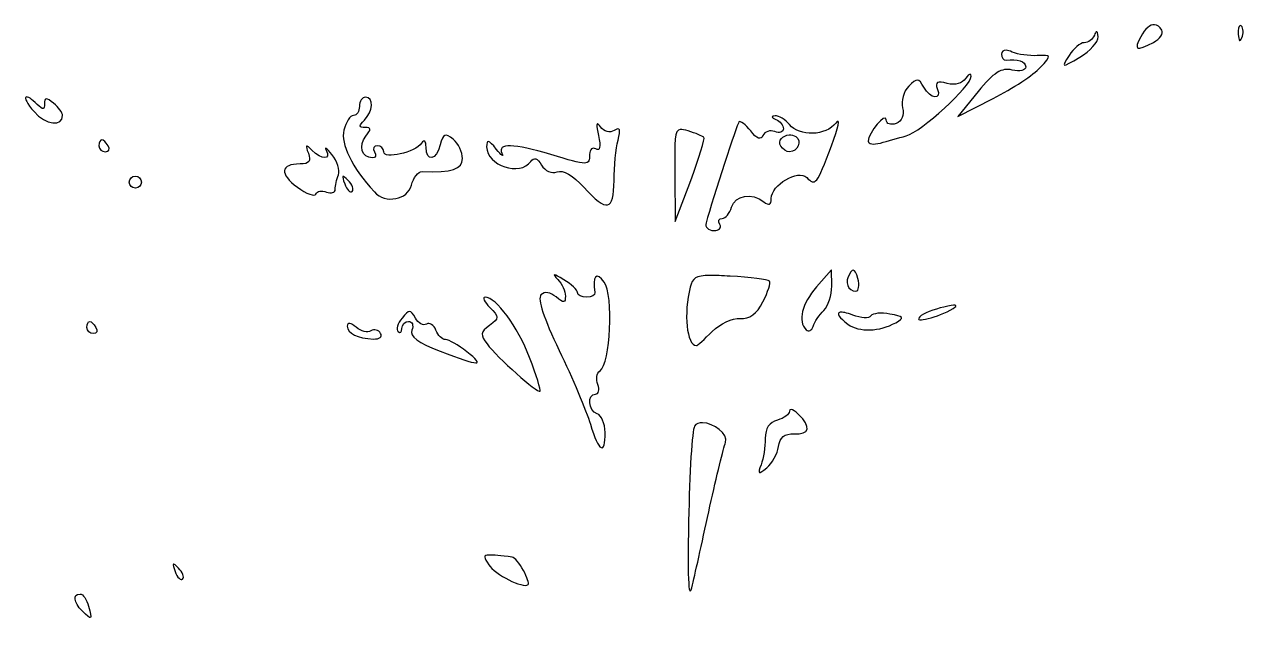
# Model space of a CAD drawing. Header units: centimetres. Extents: x -12.1 to 12.1, y -9.6 to 9.6.
# Drawn here: x -11.77 to -6.44, y 0.22 to 2.82 of the extents above; entities that cross this region are included whole.
import ezdxf

# ---------------------------------------------------------------- set-up
doc = ezdxf.new("R2010")
doc.units = ezdxf.units.CM
doc.header["$MEASUREMENT"] = 0
doc.layers.add('Layer 1', color=7, linetype='Continuous')

msp = doc.modelspace()

# ---------------------------------------------------------------- linework, layer by layer
at = {"layer": 'Layer 1'}
for points, knots in [([(-7.08798, 2.78808), (-7.08418, 2.79038), (-7.08141, 2.78277), (-7.08054, 2.76576), (-7.08054, 2.76576), (-7.07939, 2.74343), (-7.11525, 2.70367), (-7.15991, 2.67729), (-7.15991, 2.67729), (-7.24096, 2.62941), (-7.2408, 2.62934), (-7.20621, 2.68473), (-7.20621, 2.68473), (-7.18715, 2.71525), (-7.15801, 2.74013), (-7.14089, 2.74013), (-7.14089, 2.74013), (-7.12378, 2.74013), (-7.10359, 2.75501), (-7.09625, 2.7732), (-7.09625, 2.7732), (-7.09289, 2.78151), (-7.09026, 2.7867), (-7.08798, 2.78808)], [0, 0, 0, 0, 0.1428571, 0.1428571, 0.1428571, 0.1428571, 0.2857143, 0.2857143, 0.2857143, 0.2857143, 0.4285714, 0.4285714, 0.4285714, 0.4285714, 0.5714286, 0.5714286, 0.5714286, 0.5714286, 0.7142857, 0.7142857, 0.7142857, 0.7142857, 1, 1, 1, 1]), ([(-6.83332, 2.81867), (-6.82167, 2.81772), (-6.81123, 2.80979), (-6.8019, 2.7947), (-6.8019, 2.7947), (-6.79335, 2.78087), (-6.80972, 2.75706), (-6.83828, 2.74178), (-6.83828, 2.74178), (-6.91333, 2.70161), (-6.92563, 2.70687), (-6.89367, 2.76658), (-6.89367, 2.76658), (-6.8746, 2.80222), (-6.85273, 2.82026), (-6.83332, 2.81867)], [0, 0, 0, 0, 0.2, 0.2, 0.2, 0.2, 0.4, 0.4, 0.4, 0.4, 0.6, 0.6, 0.6, 0.6, 1, 1, 1, 1]), ([(-6.46042, 2.81454), (-6.45861, 2.8152), (-6.456, 2.81508), (-6.4538, 2.81289), (-6.4538, 2.81289), (-6.44501, 2.80409), (-6.44451, 2.78072), (-6.45215, 2.76162), (-6.45215, 2.76162), (-6.4606, 2.74052), (-6.46659, 2.74734), (-6.46786, 2.77816), (-6.46786, 2.77816), (-6.46872, 2.79908), (-6.46583, 2.81255), (-6.46042, 2.81454)], [0, 0, 0, 0, 0.2, 0.2, 0.2, 0.2, 0.4, 0.4, 0.4, 0.4, 0.6, 0.6, 0.6, 0.6, 1, 1, 1, 1]), ([(-7.48237, 2.70705), (-7.47505, 2.70691), (-7.46643, 2.70407), (-7.45591, 2.69961), (-7.45591, 2.69961), (-7.43045, 2.68881), (-7.38097, 2.68191), (-7.34595, 2.6839), (-7.34595, 2.6839), (-7.28284, 2.6875), (-7.28272, 2.68717), (-7.33272, 2.63181), (-7.33272, 2.63181), (-7.36046, 2.60109), (-7.45319, 2.54019), (-7.5386, 2.49704), (-7.5386, 2.49704), (-7.5386, 2.49704), (-7.69321, 2.41849), (-7.69321, 2.41849), (-7.69321, 2.41849), (-7.69321, 2.41849), (-7.60474, 2.5268), (-7.60474, 2.5268), (-7.60474, 2.5268), (-7.53551, 2.6108), (-7.50215, 2.632), (-7.45591, 2.62106), (-7.45591, 2.62106), (-7.42317, 2.61332), (-7.39638, 2.61946), (-7.39638, 2.63429), (-7.39638, 2.63429), (-7.39638, 2.65908), (-7.43357, 2.67176), (-7.48237, 2.66406), (-7.48237, 2.66406), (-7.49329, 2.66233), (-7.50222, 2.67441), (-7.50222, 2.69052), (-7.50222, 2.69052), (-7.50222, 2.7016), (-7.49457, 2.70728), (-7.48237, 2.70705)], [0, 0, 0, 0, 0.0833333, 0.0833333, 0.0833333, 0.0833333, 0.1666667, 0.1666667, 0.1666667, 0.1666667, 0.25, 0.25, 0.25, 0.25, 0.3333333, 0.3333333, 0.3333333, 0.3333333, 0.4166667, 0.4166667, 0.4166667, 0.4166667, 0.5, 0.5, 0.5, 0.5, 0.5833333, 0.5833333, 0.5833333, 0.5833333, 0.6666667, 0.6666667, 0.6666667, 0.6666667, 0.75, 0.75, 0.75, 0.75, 0.8333333, 0.8333333, 0.8333333, 0.8333333, 1, 1, 1, 1]), ([(-7.63864, 2.60287), (-7.63605, 2.60246), (-7.63459, 2.59946), (-7.63451, 2.59378), (-7.63451, 2.59378), (-7.63388, 2.55106), (-7.85208, 2.35136), (-7.91893, 2.33333), (-7.91893, 2.33333), (-7.95175, 2.32448), (-8.00235, 2.31015), (-8.03138, 2.30191), (-8.03138, 2.30191), (-8.06042, 2.29366), (-8.0843, 2.29743), (-8.0843, 2.31018), (-8.0843, 2.31018), (-8.0843, 2.34707), (-8.00668, 2.43938), (-8.00575, 2.40361), (-8.00575, 2.40361), (-8.00527, 2.3852), (-7.98664, 2.37874), (-7.96276, 2.3879), (-7.96276, 2.3879), (-7.93643, 2.398), (-7.92596, 2.42333), (-7.93464, 2.45652), (-7.93464, 2.45652), (-7.94224, 2.48559), (-7.92996, 2.52736), (-7.90736, 2.54996), (-7.90736, 2.54996), (-7.87033, 2.58699), (-7.86451, 2.58681), (-7.84204, 2.54665), (-7.84204, 2.54665), (-7.8118, 2.49262), (-7.76221, 2.48714), (-7.78251, 2.54003), (-7.78251, 2.54003), (-7.79324, 2.56799), (-7.78225, 2.57353), (-7.73951, 2.56236), (-7.73951, 2.56236), (-7.70477, 2.55327), (-7.67254, 2.56249), (-7.65849, 2.58468), (-7.65849, 2.58468), (-7.65046, 2.59736), (-7.64296, 2.60357), (-7.63864, 2.60287)], [0, 0, 0, 0, 0.0714286, 0.0714286, 0.0714286, 0.0714286, 0.1428571, 0.1428571, 0.1428571, 0.1428571, 0.2142857, 0.2142857, 0.2142857, 0.2142857, 0.2857143, 0.2857143, 0.2857143, 0.2857143, 0.3571429, 0.3571429, 0.3571429, 0.3571429, 0.4285714, 0.4285714, 0.4285714, 0.4285714, 0.5, 0.5, 0.5, 0.5, 0.5714286, 0.5714286, 0.5714286, 0.5714286, 0.6428571, 0.6428571, 0.6428571, 0.6428571, 0.7142857, 0.7142857, 0.7142857, 0.7142857, 0.7857143, 0.7857143, 0.7857143, 0.7857143, 0.8571429, 0.8571429, 0.8571429, 0.8571429, 1, 1, 1, 1]), ([(-11.76283, 2.50283), (-11.75693, 2.50575), (-11.73983, 2.49636), (-11.71405, 2.47058), (-11.71405, 2.47058), (-11.68936, 2.44589), (-11.68263, 2.44667), (-11.68263, 2.47389), (-11.68263, 2.47389), (-11.68263, 2.50199), (-11.67482, 2.502), (-11.64294, 2.47554), (-11.64294, 2.47554), (-11.62112, 2.45743), (-11.60326, 2.43384), (-11.60326, 2.42263), (-11.60326, 2.42263), (-11.60326, 2.37201), (-11.67699, 2.38177), (-11.72811, 2.43916), (-11.72811, 2.43916), (-11.76007, 2.47504), (-11.77043, 2.49907), (-11.76283, 2.50283)], [0, 0, 0, 0, 0.1428571, 0.1428571, 0.1428571, 0.1428571, 0.2857143, 0.2857143, 0.2857143, 0.2857143, 0.4285714, 0.4285714, 0.4285714, 0.4285714, 0.5714286, 0.5714286, 0.5714286, 0.5714286, 0.7142857, 0.7142857, 0.7142857, 0.7142857, 1, 1, 1, 1]), ([(-10.28034, 2.502), (-10.24384, 2.502), (-10.24677, 2.44048), (-10.2853, 2.40195), (-10.2853, 2.40195), (-10.31, 2.37726), (-10.30921, 2.36971), (-10.28199, 2.36971), (-10.28199, 2.36971), (-10.25436, 2.36971), (-10.25426, 2.3621), (-10.27951, 2.33167), (-10.27951, 2.33167), (-10.31287, 2.29148), (-10.2962, 2.23742), (-10.25058, 2.23742), (-10.25058, 2.23742), (-10.23602, 2.23742), (-10.23166, 2.24932), (-10.24065, 2.26388), (-10.24065, 2.26388), (-10.24965, 2.27843), (-10.24449, 2.29033), (-10.22908, 2.29033), (-10.22908, 2.29033), (-10.21367, 2.29033), (-10.20097, 2.2787), (-10.20097, 2.26388), (-10.20097, 2.26388), (-10.20097, 2.22991), (-10.06248, 2.26098), (-10.0356, 2.30108), (-10.0356, 2.30108), (-10.02365, 2.31891), (-10.01601, 2.31218), (-10.01576, 2.28372), (-10.01576, 2.28372), (-10.01519, 2.21838), (-9.97169, 2.22586), (-9.95375, 2.29447), (-9.95375, 2.29447), (-9.9411, 2.34284), (-9.93217, 2.3472), (-9.89752, 2.31845), (-9.89752, 2.31845), (-9.87496, 2.29972), (-9.85701, 2.26143), (-9.85701, 2.23411), (-9.85701, 2.23411), (-9.85701, 2.18762), (-9.9011, 2.17328), (-10.03312, 2.17706), (-10.03312, 2.17706), (-10.05019, 2.17755), (-10.0712, 2.15111), (-10.07942, 2.11835), (-10.07942, 2.11835), (-10.09569, 2.05355), (-10.19336, 2.03563), (-10.24148, 2.08859), (-10.24148, 2.08859), (-10.34032, 2.19738), (-10.38966, 2.29814), (-10.3746, 2.35813), (-10.3746, 2.35813), (-10.36562, 2.3939), (-10.34671, 2.42263), (-10.33243, 2.42263), (-10.33243, 2.42263), (-10.31816, 2.42263), (-10.3068, 2.44048), (-10.3068, 2.46231), (-10.3068, 2.46231), (-10.3068, 2.48414), (-10.29489, 2.502), (-10.28034, 2.502)], [0, 0, 0, 0, 0.05, 0.05, 0.05, 0.05, 0.1, 0.1, 0.1, 0.1, 0.15, 0.15, 0.15, 0.15, 0.2, 0.2, 0.2, 0.2, 0.25, 0.25, 0.25, 0.25, 0.3, 0.3, 0.3, 0.3, 0.35, 0.35, 0.35, 0.35, 0.4, 0.4, 0.4, 0.4, 0.45, 0.45, 0.45, 0.45, 0.5, 0.5, 0.5, 0.5, 0.55, 0.55, 0.55, 0.55, 0.6, 0.6, 0.6, 0.6, 0.65, 0.65, 0.65, 0.65, 0.7, 0.7, 0.7, 0.7, 0.75, 0.75, 0.75, 0.75, 0.8, 0.8, 0.8, 0.8, 0.85, 0.85, 0.85, 0.85, 0.9, 0.9, 0.9, 0.9, 1, 1, 1, 1]), ([(-8.4911, 2.42097), (-8.47469, 2.42212), (-8.44637, 2.40477), (-8.42826, 2.38294), (-8.42826, 2.38294), (-8.38358, 2.32911), (-8.27022, 2.33281), (-8.22569, 2.38955), (-8.22569, 2.38955), (-8.20513, 2.41574), (-8.21332, 2.37264), (-8.2447, 2.29033), (-8.2447, 2.29033), (-8.31031, 2.11825), (-8.31465, 2.11306), (-8.35302, 2.15143), (-8.35302, 2.15143), (-8.39024, 2.18865), (-8.50763, 2.11908), (-8.50763, 2.05965), (-8.50763, 2.05965), (-8.50763, 2.03147), (-8.51733, 2.02716), (-8.54071, 2.04559), (-8.54071, 2.04559), (-8.59293, 2.0868), (-8.66444, 2.07464), (-8.68127, 2.02162), (-8.68127, 2.02162), (-8.68973, 1.99494), (-8.70818, 1.97283), (-8.72261, 1.97283), (-8.72261, 1.97283), (-8.73704, 1.97283), (-8.74152, 1.96093), (-8.73253, 1.94638), (-8.73253, 1.94638), (-8.72353, 1.93182), (-8.73523, 1.91992), (-8.75899, 1.91992), (-8.75899, 1.91992), (-8.78274, 1.91992), (-8.798, 1.9348), (-8.79289, 1.95299), (-8.79289, 1.95299), (-8.76142, 2.06483), (-8.65716, 2.38509), (-8.64902, 2.39451), (-8.64902, 2.39451), (-8.64365, 2.40073), (-8.62035, 2.38287), (-8.59776, 2.35483), (-8.59776, 2.35483), (-8.57005, 2.32044), (-8.55297, 2.31368), (-8.54401, 2.33498), (-8.54401, 2.33498), (-8.53671, 2.35235), (-8.51364, 2.36036), (-8.49275, 2.35235), (-8.49275, 2.35235), (-8.47186, 2.34433), (-8.45472, 2.34985), (-8.45472, 2.36475), (-8.45472, 2.36475), (-8.45472, 2.37964), (-8.4696, 2.39792), (-8.48779, 2.40526), (-8.48779, 2.40526), (-8.50857, 2.41365), (-8.50984, 2.41966), (-8.4911, 2.42097)], [0, 0, 0, 0, 0.0526316, 0.0526316, 0.0526316, 0.0526316, 0.1052632, 0.1052632, 0.1052632, 0.1052632, 0.1578947, 0.1578947, 0.1578947, 0.1578947, 0.2105263, 0.2105263, 0.2105263, 0.2105263, 0.2631579, 0.2631579, 0.2631579, 0.2631579, 0.3157895, 0.3157895, 0.3157895, 0.3157895, 0.3684211, 0.3684211, 0.3684211, 0.3684211, 0.4210526, 0.4210526, 0.4210526, 0.4210526, 0.4736842, 0.4736842, 0.4736842, 0.4736842, 0.5263158, 0.5263158, 0.5263158, 0.5263158, 0.5789474, 0.5789474, 0.5789474, 0.5789474, 0.6315789, 0.6315789, 0.6315789, 0.6315789, 0.6842105, 0.6842105, 0.6842105, 0.6842105, 0.7368421, 0.7368421, 0.7368421, 0.7368421, 0.7894737, 0.7894737, 0.7894737, 0.7894737, 0.8421053, 0.8421053, 0.8421053, 0.8421053, 0.8947368, 0.8947368, 0.8947368, 0.8947368, 1, 1, 1, 1]), ([(-9.26748, 2.38624), (-9.26498, 2.38733), (-9.26013, 2.38255), (-9.25343, 2.37302), (-9.25343, 2.37302), (-9.23853, 2.35183), (-9.21341, 2.34525), (-9.1939, 2.35731), (-9.1939, 2.35731), (-9.16885, 2.37278), (-9.16466, 2.36179), (-9.17736, 2.31431), (-9.17736, 2.31431), (-9.18673, 2.27929), (-9.19452, 2.20004), (-9.19472, 2.1382), (-9.19472, 2.1382), (-9.19515, 2.00415), (-9.22537, 1.99797), (-9.32701, 2.10926), (-9.32701, 2.10926), (-9.3746, 2.16136), (-9.41782, 2.18612), (-9.4436, 2.17623), (-9.4436, 2.17623), (-9.46742, 2.16709), (-9.49592, 2.17977), (-9.5114, 2.206), (-9.5114, 2.206), (-9.52943, 2.23656), (-9.54478, 2.24136), (-9.55852, 2.22171), (-9.55852, 2.22171), (-9.60498, 2.15526), (-9.75117, 2.20351), (-9.75117, 2.28537), (-9.75117, 2.28537), (-9.75117, 2.3189), (-9.74265, 2.31694), (-9.70901, 2.27545), (-9.70901, 2.27545), (-9.6861, 2.2472), (-9.67499, 2.23907), (-9.6842, 2.25726), (-9.6842, 2.25726), (-9.70684, 2.30194), (-9.63166, 2.30025), (-9.47088, 2.25147), (-9.47088, 2.25147), (-9.30857, 2.20223), (-9.30138, 2.20184), (-9.30138, 2.2523), (-9.30138, 2.2523), (-9.30138, 2.27499), (-9.28923, 2.28563), (-9.2741, 2.27628), (-9.2741, 2.27628), (-9.2562, 2.26521), (-9.25183, 2.28621), (-9.26252, 2.33498), (-9.26252, 2.33498), (-9.26968, 2.36765), (-9.27166, 2.38444), (-9.26748, 2.38624)], [0, 0, 0, 0, 0.0588235, 0.0588235, 0.0588235, 0.0588235, 0.1176471, 0.1176471, 0.1176471, 0.1176471, 0.1764706, 0.1764706, 0.1764706, 0.1764706, 0.2352941, 0.2352941, 0.2352941, 0.2352941, 0.2941176, 0.2941176, 0.2941176, 0.2941176, 0.3529412, 0.3529412, 0.3529412, 0.3529412, 0.4117647, 0.4117647, 0.4117647, 0.4117647, 0.4705882, 0.4705882, 0.4705882, 0.4705882, 0.5294118, 0.5294118, 0.5294118, 0.5294118, 0.5882353, 0.5882353, 0.5882353, 0.5882353, 0.6470588, 0.6470588, 0.6470588, 0.6470588, 0.7058824, 0.7058824, 0.7058824, 0.7058824, 0.7647059, 0.7647059, 0.7647059, 0.7647059, 0.8235294, 0.8235294, 0.8235294, 0.8235294, 0.8823529, 0.8823529, 0.8823529, 0.8823529, 1, 1, 1, 1]), ([(-8.90533, 2.36144), (-8.89705, 2.36245), (-8.88601, 2.35931), (-8.87143, 2.35483), (-8.87143, 2.35483), (-8.83869, 2.34476), (-8.80748, 2.33244), (-8.80198, 2.32754), (-8.80198, 2.32754), (-8.79648, 2.32264), (-8.82242, 2.23782), (-8.85986, 2.13902), (-8.85986, 2.13902), (-8.85986, 2.13902), (-8.92766, 1.9596), (-8.92766, 1.9596), (-8.92766, 1.9596), (-8.92766, 1.9596), (-8.92931, 2.16631), (-8.92931, 2.16631), (-8.92931, 2.16631), (-8.93039, 2.31823), (-8.9302, 2.35841), (-8.90533, 2.36144)], [0, 0, 0, 0, 0.1428571, 0.1428571, 0.1428571, 0.1428571, 0.2857143, 0.2857143, 0.2857143, 0.2857143, 0.4285714, 0.4285714, 0.4285714, 0.4285714, 0.5714286, 0.5714286, 0.5714286, 0.5714286, 0.7142857, 0.7142857, 0.7142857, 0.7142857, 1, 1, 1, 1]), ([(-11.43211, 2.31596), (-11.4248, 2.31596), (-11.4153, 2.30728), (-11.40482, 2.29033), (-11.40482, 2.29033), (-11.39583, 2.27578), (-11.40098, 2.26388), (-11.4164, 2.26388), (-11.4164, 2.26388), (-11.43181, 2.26388), (-11.44451, 2.27578), (-11.44451, 2.29033), (-11.44451, 2.29033), (-11.44451, 2.30728), (-11.43941, 2.31596), (-11.43211, 2.31596)], [0, 0, 0, 0, 0.2, 0.2, 0.2, 0.2, 0.4, 0.4, 0.4, 0.4, 0.6, 0.6, 0.6, 0.6, 1, 1, 1, 1]), ([(-8.42908, 2.33746), (-8.45703, 2.33634), (-8.48097, 2.31242), (-8.46629, 2.28868), (-8.46629, 2.28868), (-8.45792, 2.27513), (-8.44109, 2.26388), (-8.42826, 2.26388), (-8.42826, 2.26388), (-8.3912, 2.26388), (-8.37138, 2.31173), (-8.40097, 2.33002), (-8.40097, 2.33002), (-8.40978, 2.33547), (-8.41977, 2.33784), (-8.42908, 2.33746)], [0, 0, 0, 0, 0.2, 0.2, 0.2, 0.2, 0.4, 0.4, 0.4, 0.4, 0.6, 0.6, 0.6, 0.6, 1, 1, 1, 1]), ([(-10.53748, 2.28785), (-10.53513, 2.28983), (-10.52769, 2.28375), (-10.51433, 2.27049), (-10.51433, 2.27049), (-10.47127, 2.22774), (-10.43067, 2.22774), (-10.45232, 2.27049), (-10.45232, 2.27049), (-10.46153, 2.28868), (-10.44992, 2.28016), (-10.42669, 2.25147), (-10.42669, 2.25147), (-10.40346, 2.22279), (-10.39098, 2.1828), (-10.39858, 2.163), (-10.39858, 2.163), (-10.40617, 2.1432), (-10.41263, 2.11508), (-10.41263, 2.10016), (-10.41263, 2.10016), (-10.41263, 2.08525), (-10.42978, 2.07975), (-10.45067, 2.08776), (-10.45067, 2.08776), (-10.47155, 2.09578), (-10.49239, 2.09222), (-10.49697, 2.07949), (-10.49697, 2.07949), (-10.50155, 2.06677), (-10.5379, 2.0799), (-10.578, 2.10926), (-10.578, 2.10926), (-10.65729, 2.16732), (-10.65207, 2.21096), (-10.56642, 2.21096), (-10.56642, 2.21096), (-10.52574, 2.21096), (-10.51681, 2.2225), (-10.53004, 2.25726), (-10.53004, 2.25726), (-10.53711, 2.27582), (-10.53983, 2.28587), (-10.53748, 2.28785)], [0, 0, 0, 0, 0.0833333, 0.0833333, 0.0833333, 0.0833333, 0.1666667, 0.1666667, 0.1666667, 0.1666667, 0.25, 0.25, 0.25, 0.25, 0.3333333, 0.3333333, 0.3333333, 0.3333333, 0.4166667, 0.4166667, 0.4166667, 0.4166667, 0.5, 0.5, 0.5, 0.5, 0.5833333, 0.5833333, 0.5833333, 0.5833333, 0.6666667, 0.6666667, 0.6666667, 0.6666667, 0.75, 0.75, 0.75, 0.75, 0.8333333, 0.8333333, 0.8333333, 0.8333333, 1, 1, 1, 1]), ([(-11.28576, 2.15804), (-11.30031, 2.15804), (-11.31222, 2.14614), (-11.31222, 2.13158), (-11.31222, 2.13158), (-11.31222, 2.11703), (-11.30031, 2.10513), (-11.28576, 2.10513), (-11.28576, 2.10513), (-11.27121, 2.10513), (-11.2593, 2.11703), (-11.2593, 2.13158), (-11.2593, 2.13158), (-11.2593, 2.14614), (-11.27121, 2.15804), (-11.28576, 2.15804)], [0, 0, 0, 0, 0.2, 0.2, 0.2, 0.2, 0.4, 0.4, 0.4, 0.4, 0.6, 0.6, 0.6, 0.6, 1, 1, 1, 1]), ([(-10.37873, 2.15556), (-10.3765, 2.15779), (-10.36947, 2.15199), (-10.35641, 2.13902), (-10.35641, 2.13902), (-10.33833, 2.12108), (-10.33007, 2.09922), (-10.33822, 2.09107), (-10.33822, 2.09107), (-10.34636, 2.08292), (-10.36136, 2.09805), (-10.37129, 2.12414), (-10.37129, 2.12414), (-10.37847, 2.143), (-10.38096, 2.15333), (-10.37873, 2.15556)], [0, 0, 0, 0, 0.2, 0.2, 0.2, 0.2, 0.4, 0.4, 0.4, 0.4, 0.6, 0.6, 0.6, 0.6, 1, 1, 1, 1]), ([(-9.45434, 1.72644), (-9.45033, 1.72628), (-9.43722, 1.71906), (-9.41383, 1.70494), (-9.41383, 1.70494), (-9.38109, 1.68518), (-9.3543, 1.65977), (-9.3543, 1.64872), (-9.3543, 1.64872), (-9.3543, 1.63767), (-9.33644, 1.62888), (-9.31461, 1.62888), (-9.31461, 1.62888), (-9.29278, 1.62888), (-9.27651, 1.6378), (-9.27823, 1.64872), (-9.27823, 1.64872), (-9.28979, 1.72193), (-9.27205, 1.74197), (-9.23772, 1.69502), (-9.23772, 1.69502), (-9.19617, 1.6382), (-9.21034, 1.33686), (-9.25591, 1.30724), (-9.25591, 1.30724), (-9.27044, 1.2978), (-9.27477, 1.27101), (-9.26583, 1.24771), (-9.26583, 1.24771), (-9.25689, 1.22441), (-9.26166, 1.20554), (-9.27575, 1.20554), (-9.27575, 1.20554), (-9.31336, 1.20554), (-9.30704, 1.13246), (-9.26831, 1.11955), (-9.26831, 1.11955), (-9.25012, 1.11349), (-9.23426, 1.07733), (-9.23358, 1.03852), (-9.23358, 1.03852), (-9.23179, 0.9357), (-9.26146, 0.95186), (-9.29808, 1.07408), (-9.29808, 1.07408), (-9.31561, 1.13261), (-9.37696, 1.27755), (-9.4345, 1.39654), (-9.4345, 1.39654), (-9.50123, 1.53453), (-9.53005, 1.62262), (-9.51388, 1.6388), (-9.51388, 1.6388), (-9.4977, 1.65497), (-9.47376, 1.65131), (-9.44773, 1.6297), (-9.44773, 1.6297), (-9.41421, 1.60188), (-9.40722, 1.60292), (-9.40722, 1.63384), (-9.40722, 1.63384), (-9.40722, 1.65454), (-9.4221, 1.68742), (-9.44029, 1.7066), (-9.44029, 1.7066), (-9.45328, 1.72029), (-9.45836, 1.7266), (-9.45434, 1.72644)], [0, 0, 0, 0, 0.0555556, 0.0555556, 0.0555556, 0.0555556, 0.1111111, 0.1111111, 0.1111111, 0.1111111, 0.1666667, 0.1666667, 0.1666667, 0.1666667, 0.2222222, 0.2222222, 0.2222222, 0.2222222, 0.2777778, 0.2777778, 0.2777778, 0.2777778, 0.3333333, 0.3333333, 0.3333333, 0.3333333, 0.3888889, 0.3888889, 0.3888889, 0.3888889, 0.4444444, 0.4444444, 0.4444444, 0.4444444, 0.5, 0.5, 0.5, 0.5, 0.5555556, 0.5555556, 0.5555556, 0.5555556, 0.6111111, 0.6111111, 0.6111111, 0.6111111, 0.6666667, 0.6666667, 0.6666667, 0.6666667, 0.7222222, 0.7222222, 0.7222222, 0.7222222, 0.7777778, 0.7777778, 0.7777778, 0.7777778, 0.8333333, 0.8333333, 0.8333333, 0.8333333, 0.8888889, 0.8888889, 0.8888889, 0.8888889, 1, 1, 1, 1]), ([(-8.77387, 1.72396), (-8.75179, 1.72401), (-8.72321, 1.72274), (-8.68705, 1.72065), (-8.68705, 1.72065), (-8.59936, 1.71559), (-8.52256, 1.70581), (-8.5159, 1.69916), (-8.5159, 1.69916), (-8.50924, 1.6925), (-8.52196, 1.65167), (-8.54401, 1.60903), (-8.54401, 1.60903), (-8.57215, 1.55462), (-8.60184, 1.53316), (-8.64406, 1.53627), (-8.64406, 1.53627), (-8.67714, 1.53871), (-8.73169, 1.51313), (-8.7656, 1.47922), (-8.7656, 1.47922), (-8.79951, 1.44531), (-8.83086, 1.41721), (-8.83505, 1.41721), (-8.83505, 1.41721), (-8.8773, 1.41721), (-8.89184, 1.55967), (-8.86151, 1.6727), (-8.86151, 1.6727), (-8.85114, 1.71137), (-8.8401, 1.72382), (-8.77387, 1.72396)], [0, 0, 0, 0, 0.1111111, 0.1111111, 0.1111111, 0.1111111, 0.2222222, 0.2222222, 0.2222222, 0.2222222, 0.3333333, 0.3333333, 0.3333333, 0.3333333, 0.4444444, 0.4444444, 0.4444444, 0.4444444, 0.5555556, 0.5555556, 0.5555556, 0.5555556, 0.6666667, 0.6666667, 0.6666667, 0.6666667, 0.7777778, 0.7777778, 0.7777778, 0.7777778, 1, 1, 1, 1]), ([(-8.2447, 1.74794), (-8.2447, 1.74794), (-8.24388, 1.67683), (-8.24388, 1.67683), (-8.24388, 1.67683), (-8.24342, 1.63785), (-8.25911, 1.59049), (-8.2786, 1.571), (-8.2786, 1.571), (-8.29809, 1.55151), (-8.31862, 1.52038), (-8.3249, 1.50154), (-8.3249, 1.50154), (-8.33118, 1.4827), (-8.34489, 1.47605), (-8.3555, 1.48666), (-8.3555, 1.48666), (-8.3929, 1.52406), (-8.3746, 1.60011), (-8.31002, 1.67352), (-8.31002, 1.67352), (-8.31002, 1.67352), (-8.2447, 1.74794), (-8.2447, 1.74794)], [0, 0, 0, 0, 0.1428571, 0.1428571, 0.1428571, 0.1428571, 0.2857143, 0.2857143, 0.2857143, 0.2857143, 0.4285714, 0.4285714, 0.4285714, 0.4285714, 0.5714286, 0.5714286, 0.5714286, 0.5714286, 0.7142857, 0.7142857, 0.7142857, 0.7142857, 1, 1, 1, 1]), ([(-8.15044, 1.74628), (-8.14296, 1.74714), (-8.13635, 1.73586), (-8.12977, 1.71073), (-8.12977, 1.71073), (-8.12184, 1.6804), (-8.12571, 1.65533), (-8.13804, 1.65533), (-8.13804, 1.65533), (-8.17408, 1.65533), (-8.1881, 1.69456), (-8.16533, 1.7314), (-8.16533, 1.7314), (-8.15957, 1.74071), (-8.15494, 1.74577), (-8.15044, 1.74628)], [0, 0, 0, 0, 0.2, 0.2, 0.2, 0.2, 0.4, 0.4, 0.4, 0.4, 0.6, 0.6, 0.6, 0.6, 1, 1, 1, 1]), ([(-9.75779, 1.62888), (-9.70978, 1.62888), (-9.61496, 1.50059), (-9.56349, 1.36512), (-9.56349, 1.36512), (-9.53438, 1.28852), (-9.51375, 1.22206), (-9.51801, 1.21794), (-9.51801, 1.21794), (-9.52842, 1.20789), (-9.70489, 1.36544), (-9.74952, 1.42465), (-9.74952, 1.42465), (-9.77991, 1.46497), (-9.77859, 1.47656), (-9.73877, 1.50568), (-9.73877, 1.50568), (-9.69515, 1.53757), (-9.69541, 1.54252), (-9.73712, 1.58423), (-9.73712, 1.58423), (-9.7616, 1.60871), (-9.77084, 1.62888), (-9.75779, 1.62888)], [0, 0, 0, 0, 0.1428571, 0.1428571, 0.1428571, 0.1428571, 0.2857143, 0.2857143, 0.2857143, 0.2857143, 0.4285714, 0.4285714, 0.4285714, 0.4285714, 0.5714286, 0.5714286, 0.5714286, 0.5714286, 0.7142857, 0.7142857, 0.7142857, 0.7142857, 1, 1, 1, 1]), ([(-10.08769, 1.56604), (-10.07976, 1.56605), (-10.07276, 1.55704), (-10.06206, 1.53792), (-10.06206, 1.53792), (-10.04916, 1.51487), (-10.02786, 1.50296), (-10.0141, 1.51147), (-10.0141, 1.51147), (-10.00034, 1.51997), (-9.98149, 1.50776), (-9.97276, 1.48501), (-9.97276, 1.48501), (-9.96403, 1.46226), (-9.94493, 1.44367), (-9.93059, 1.44367), (-9.93059, 1.44367), (-9.91626, 1.44367), (-9.87499, 1.41985), (-9.83799, 1.39075), (-9.83799, 1.39075), (-9.75471, 1.32524), (-9.77856, 1.32556), (-9.95457, 1.39323), (-9.95457, 1.39323), (-10.05216, 1.43075), (-10.08821, 1.45781), (-10.07777, 1.48501), (-10.07777, 1.48501), (-10.06968, 1.5061), (-10.07572, 1.52304), (-10.09183, 1.52304), (-10.09183, 1.52304), (-10.10793, 1.52304), (-10.12159, 1.50943), (-10.12159, 1.49245), (-10.12159, 1.49245), (-10.12159, 1.47547), (-10.12878, 1.46904), (-10.13813, 1.47839), (-10.13813, 1.47839), (-10.14748, 1.48774), (-10.13993, 1.514), (-10.12076, 1.5371), (-10.12076, 1.5371), (-10.10487, 1.55625), (-10.09562, 1.56603), (-10.08769, 1.56604)], [0, 0, 0, 0, 0.0769231, 0.0769231, 0.0769231, 0.0769231, 0.1538462, 0.1538462, 0.1538462, 0.1538462, 0.2307692, 0.2307692, 0.2307692, 0.2307692, 0.3076923, 0.3076923, 0.3076923, 0.3076923, 0.3846154, 0.3846154, 0.3846154, 0.3846154, 0.4615385, 0.4615385, 0.4615385, 0.4615385, 0.5384615, 0.5384615, 0.5384615, 0.5384615, 0.6153846, 0.6153846, 0.6153846, 0.6153846, 0.6923077, 0.6923077, 0.6923077, 0.6923077, 0.7692308, 0.7692308, 0.7692308, 0.7692308, 0.8461538, 0.8461538, 0.8461538, 0.8461538, 1, 1, 1, 1]), ([(-8.2075, 1.56273), (-8.19797, 1.56474), (-8.17925, 1.56096), (-8.15127, 1.55033), (-8.15127, 1.55033), (-8.11541, 1.53669), (-8.08017, 1.53497), (-8.07272, 1.54702), (-8.07272, 1.54702), (-8.06528, 1.55906), (-8.02776, 1.56266), (-7.98921, 1.55529), (-7.98921, 1.55529), (-7.92878, 1.54373), (-7.92539, 1.53909), (-7.96441, 1.51725), (-7.96441, 1.51725), (-8.03407, 1.47827), (-8.12452, 1.47536), (-8.17277, 1.51064), (-8.17277, 1.51064), (-8.21303, 1.54008), (-8.22338, 1.55938), (-8.2075, 1.56273)], [0, 0, 0, 0, 0.1428571, 0.1428571, 0.1428571, 0.1428571, 0.2857143, 0.2857143, 0.2857143, 0.2857143, 0.4285714, 0.4285714, 0.4285714, 0.4285714, 0.5714286, 0.5714286, 0.5714286, 0.5714286, 0.7142857, 0.7142857, 0.7142857, 0.7142857, 1, 1, 1, 1]), ([(-7.70479, 1.59332), (-7.6981, 1.59221), (-7.70093, 1.58697), (-7.71388, 1.57927), (-7.71388, 1.57927), (-7.77832, 1.54092), (-7.88972, 1.51307), (-7.8594, 1.54289), (-7.8594, 1.54289), (-7.84485, 1.55719), (-7.79723, 1.57653), (-7.75357, 1.58588), (-7.75357, 1.58588), (-7.72767, 1.59143), (-7.71147, 1.59444), (-7.70479, 1.59332)], [0, 0, 0, 0, 0.2, 0.2, 0.2, 0.2, 0.4, 0.4, 0.4, 0.4, 0.6, 0.6, 0.6, 0.6, 1, 1, 1, 1]), ([(-11.48502, 1.52221), (-11.49232, 1.52221), (-11.49742, 1.51353), (-11.49742, 1.49658), (-11.49742, 1.49658), (-11.49742, 1.48203), (-11.48472, 1.47013), (-11.46931, 1.47013), (-11.46931, 1.47013), (-11.4539, 1.47013), (-11.44874, 1.48203), (-11.45774, 1.49658), (-11.45774, 1.49658), (-11.46821, 1.51353), (-11.47772, 1.52221), (-11.48502, 1.52221)], [0, 0, 0, 0, 0.2, 0.2, 0.2, 0.2, 0.4, 0.4, 0.4, 0.4, 0.6, 0.6, 0.6, 0.6, 1, 1, 1, 1]), ([(-10.34897, 1.51395), (-10.34231, 1.51317), (-10.33274, 1.50728), (-10.32086, 1.49741), (-10.32086, 1.49741), (-10.29966, 1.47982), (-10.27055, 1.47293), (-10.25636, 1.4817), (-10.25636, 1.4817), (-10.24218, 1.49047), (-10.22334, 1.48574), (-10.21419, 1.47095), (-10.21419, 1.47095), (-10.20505, 1.45616), (-10.21929, 1.445), (-10.24561, 1.44615), (-10.24561, 1.44615), (-10.31536, 1.44919), (-10.35972, 1.47099), (-10.35972, 1.50237), (-10.35972, 1.50237), (-10.35972, 1.51085), (-10.35563, 1.51472), (-10.34897, 1.51395)], [0, 0, 0, 0, 0.1428571, 0.1428571, 0.1428571, 0.1428571, 0.2857143, 0.2857143, 0.2857143, 0.2857143, 0.4285714, 0.4285714, 0.4285714, 0.4285714, 0.5714286, 0.5714286, 0.5714286, 0.5714286, 0.7142857, 0.7142857, 0.7142857, 0.7142857, 1, 1, 1, 1]), ([(-8.42164, 1.13857), (-8.41449, 1.13814), (-8.40221, 1.13071), (-8.38857, 1.11707), (-8.38857, 1.11707), (-8.33214, 1.06064), (-8.33941, 1.02947), (-8.40841, 1.03191), (-8.40841, 1.03191), (-8.45024, 1.03339), (-8.47045, 1.01699), (-8.47621, 0.97651), (-8.47621, 0.97651), (-8.48072, 0.94483), (-8.5038, 0.90315), (-8.52748, 0.88391), (-8.52748, 0.88391), (-8.5648, 0.85357), (-8.56805, 0.85512), (-8.55228, 0.89714), (-8.55228, 0.89714), (-8.54228, 0.92379), (-8.53409, 0.97551), (-8.53409, 1.01207), (-8.53409, 1.01207), (-8.53409, 1.05627), (-8.51637, 1.08306), (-8.48117, 1.09227), (-8.48117, 1.09227), (-8.45207, 1.09988), (-8.42826, 1.11723), (-8.42826, 1.13113), (-8.42826, 1.13113), (-8.42826, 1.13634), (-8.42593, 1.13883), (-8.42164, 1.13857)], [0, 0, 0, 0, 0.1, 0.1, 0.1, 0.1, 0.2, 0.2, 0.2, 0.2, 0.3, 0.3, 0.3, 0.3, 0.4, 0.4, 0.4, 0.4, 0.5, 0.5, 0.5, 0.5, 0.6, 0.6, 0.6, 0.6, 0.7, 0.7, 0.7, 0.7, 0.8, 0.8, 0.8, 0.8, 1, 1, 1, 1]), ([(-8.80777, 1.08069), (-8.7611, 1.07909), (-8.69304, 1.03191), (-8.70772, 0.99388), (-8.70772, 0.99388), (-8.71615, 0.97205), (-8.74676, 0.84703), (-8.77552, 0.71606), (-8.77552, 0.71606), (-8.80428, 0.58509), (-8.83845, 0.43031), (-8.85159, 0.3721), (-8.85159, 0.3721), (-8.8687, 0.29629), (-8.87391, 0.37538), (-8.86895, 0.65074), (-8.86895, 0.65074), (-8.86515, 0.86215), (-8.85347, 1.04857), (-8.84332, 1.06498), (-8.84332, 1.06498), (-8.83621, 1.0765), (-8.82333, 1.08123), (-8.80777, 1.08069)], [0, 0, 0, 0, 0.1428571, 0.1428571, 0.1428571, 0.1428571, 0.2857143, 0.2857143, 0.2857143, 0.2857143, 0.4285714, 0.4285714, 0.4285714, 0.4285714, 0.5714286, 0.5714286, 0.5714286, 0.5714286, 0.7142857, 0.7142857, 0.7142857, 0.7142857, 1, 1, 1, 1]), ([(-9.7396, 0.50274), (-9.72173, 0.50294), (-9.69027, 0.49956), (-9.63955, 0.49365), (-9.63955, 0.49365), (-9.62915, 0.49243), (-9.60701, 0.46612), (-9.59077, 0.43577), (-9.59077, 0.43577), (-9.57453, 0.40542), (-9.56528, 0.3778), (-9.5701, 0.37376), (-9.5701, 0.37376), (-9.59214, 0.35528), (-9.71508, 0.41734), (-9.74208, 0.46057), (-9.74208, 0.46057), (-9.7614, 0.49152), (-9.76938, 0.50241), (-9.7396, 0.50274)], [0, 0, 0, 0, 0.1666667, 0.1666667, 0.1666667, 0.1666667, 0.3333333, 0.3333333, 0.3333333, 0.3333333, 0.5, 0.5, 0.5, 0.5, 0.6666667, 0.6666667, 0.6666667, 0.6666667, 1, 1, 1, 1]), ([(-11.11957, 0.46223), (-11.11733, 0.46446), (-11.11031, 0.45866), (-11.09724, 0.44569), (-11.09724, 0.44569), (-11.07916, 0.42774), (-11.07091, 0.40588), (-11.07905, 0.39774), (-11.07905, 0.39774), (-11.0872, 0.38959), (-11.10219, 0.40471), (-11.11212, 0.43081), (-11.11212, 0.43081), (-11.1193, 0.44966), (-11.1218, 0.46), (-11.11957, 0.46223)], [0, 0, 0, 0, 0.2, 0.2, 0.2, 0.2, 0.4, 0.4, 0.4, 0.4, 0.6, 0.6, 0.6, 0.6, 1, 1, 1, 1]), ([(-11.52719, 0.33242), (-11.5603, 0.33242), (-11.55543, 0.29617), (-11.51809, 0.25883), (-11.51809, 0.25883), (-11.47564, 0.21638), (-11.47383, 0.21774), (-11.48998, 0.2795), (-11.48998, 0.2795), (-11.49759, 0.3086), (-11.51433, 0.33242), (-11.52719, 0.33242)], [0, 0, 0, 0, 0.25, 0.25, 0.25, 0.25, 0.5, 0.5, 0.5, 0.5, 1, 1, 1, 1])]:
    msp.add_open_spline(points, degree=3, knots=knots, dxfattribs=at)

doc.saveas('drawing.dxf')
